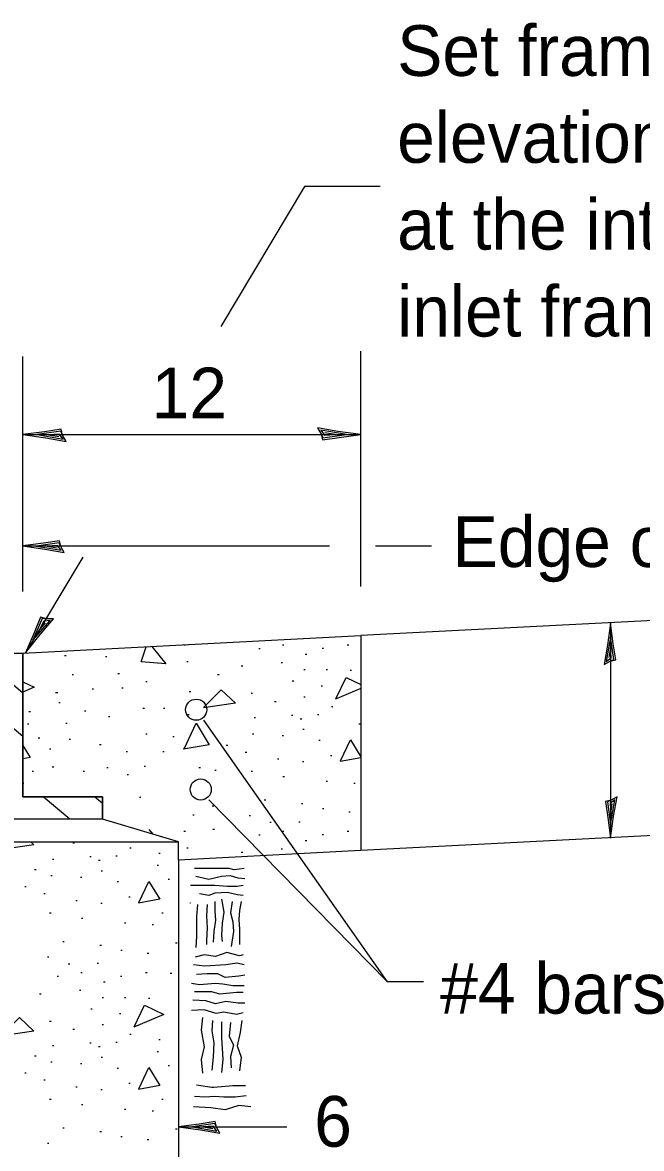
# Model space of a CAD drawing. Extents: x 0 to 2.83, y -0.14 to 1.83.
# Drawn here: x 2.3003 to 2.4428, y 0.9303 to 1.1895 of the extents above; entities that cross this region are included whole.
import ezdxf

# ---------------------------------------------------------------- set-up
doc = ezdxf.new("R2010")
doc.units = 0
for name, color, linetype in [('RD_Pr_Roadway_Dimensions', 7, 'Continuous'), ('RD_Pr_Roadway_Notes', 7, 'Continuous'), ('SH_General_Details', 7, 'Continuous')]:
    doc.layers.add(name, color=color, linetype=linetype)

msp = doc.modelspace()

# ---------------------------------------------------------------- linework, layer by layer
at = {"layer": 'RD_Pr_Roadway_Dimensions'}
for p, q in [((2.30039, 1.05854), (2.30039, 1.11262)), ((2.37826, 1.05971), (2.37826, 1.1139)), ((2.30039, 1.09467), (2.37826, 1.09467)), ((2.43572, 1.05128), (2.43572, 1.00173)), ((2.33626, 0.93534), (2.36121, 0.93534))]:
    msp.add_line(p, q, dxfattribs=at)
for points in [[(2.30957, 1.09453), (2.30926, 1.0959), (2.30538, 1.09531), (2.30039, 1.09467), (2.30572, 1.09393), (2.31039, 1.09311), (2.30957, 1.09453), (2.30916, 1.09544), (2.30374, 1.09466), (2.30967, 1.09362), (2.30879, 1.09478), (2.3063, 1.09463), (2.3087, 1.09426)], [(2.36908, 1.0948), (2.36938, 1.09343), (2.37327, 1.09402), (2.37826, 1.09467), (2.37293, 1.0954), (2.36826, 1.09622), (2.36908, 1.0948), (2.36949, 1.09389), (2.3749, 1.09467), (2.36898, 1.09571), (2.36986, 1.09455), (2.37234, 1.09471), (2.36995, 1.09507)], [(2.43559, 1.04251), (2.43689, 1.04281), (2.43633, 1.04651), (2.43571, 1.05128), (2.43502, 1.04619), (2.43423, 1.04173), (2.43559, 1.04251), (2.43645, 1.04291), (2.43571, 1.04807), (2.43472, 1.04242), (2.43583, 1.04326), (2.43568, 1.04564), (2.43533, 1.04335)], [(2.43584, 1.0105), (2.43454, 1.0102), (2.43511, 1.0065), (2.43572, 1.00173), (2.43641, 1.00682), (2.4372, 1.01128), (2.43584, 1.0105), (2.43498, 1.0101), (2.43572, 1.00494), (2.43671, 1.01059), (2.4356, 1.00975), (2.43575, 1.00737), (2.4361, 1.00966)], [(2.34502, 0.93521), (2.34472, 0.93652), (2.34103, 0.93595), (2.33626, 0.93534), (2.34134, 0.93464), (2.3458, 0.93386), (2.34502, 0.93521), (2.34463, 0.93607), (2.33946, 0.93533), (2.34511, 0.93434), (2.34427, 0.93545), (2.3419, 0.9353), (2.34418, 0.93495)]]:
    msp.add_lwpolyline(points, dxfattribs=at)
at = {"layer": 'RD_Pr_Roadway_Notes'}
for p, q in [((2.36529, 1.15182), (2.34599, 1.11957)), ((2.38266, 1.15182), (2.36529, 1.15182)), ((2.30039, 1.06903), (2.371, 1.06903)), ((2.38162, 1.06903), (2.39447, 1.06903)), ((2.3142, 1.06645), (2.30102, 1.04444)), ((2.38434, 0.96867), (2.34212, 1.02896)), ((2.38434, 0.96867), (2.3432, 1.01057)), ((2.39267, 0.96867), (2.38434, 0.96867))]:
    msp.add_line(p, q, dxfattribs=at)
for points in [[(2.30915, 1.0689), (2.30886, 1.07021), (2.30516, 1.06964), (2.30039, 1.06903), (2.30547, 1.06833), (2.30993, 1.06755), (2.30915, 1.0689), (2.30876, 1.06976), (2.30359, 1.06902), (2.30924, 1.06803), (2.30841, 1.06914), (2.30603, 1.06899), (2.30831, 1.06864)], [(2.30585, 1.05225), (2.30452, 1.05268), (2.30303, 1.04905), (2.30102, 1.04444), (2.30438, 1.04863), (2.30749, 1.05222), (2.30585, 1.05225), (2.30486, 1.05236), (2.30275, 1.04731), (2.30668, 1.05186), (2.30523, 1.05171), (2.30409, 1.04949), (2.30563, 1.05136)]]:
    msp.add_lwpolyline(points, dxfattribs=at)
at = {"layer": 'SH_General_Details'}
for p, q in [((2.52316, 1.05586), (2.37826, 1.04845)), ((2.30039, 1.04436), (2.37826, 1.04845)), ((2.37826, 1.04845), (2.37826, 0.9989)), ((2.33751, 1.0463), (2.33785, 1.0463)), ((2.35471, 1.04544), (2.35504, 1.04544)), ((2.36016, 1.0463), (2.36049, 1.0463)), ((2.3693, 1.04551), (2.36964, 1.04551)), ((2.37511, 1.0463), (2.37544, 1.0463)), ((2.29426, 1.04436), (2.30039, 1.04436)), ((2.30039, 1.04436), (2.30039, 1.01125)), ((2.30039, 1.01125), (2.30039, 1.04436)), ((2.31003, 1.04385), (2.31036, 1.04385)), ((2.31945, 1.04358), (2.31979, 1.04358)), ((2.33816, 1.04243), (2.33849, 1.04243)), ((2.35987, 1.04222), (2.3602, 1.04222)), ((2.36543, 1.04415), (2.36577, 1.04415)), ((2.31175, 1.03948), (2.31208, 1.03948)), ((2.32232, 1.03971), (2.32265, 1.03971)), ((2.3507, 1.04143), (2.35103, 1.04143)), ((2.36508, 1.04057), (2.36541, 1.04057)), ((2.37024, 1.04057), (2.37057, 1.04057)), ((2.37575, 1.04042), (2.37609, 1.04042)), ((2.3287, 1.03784), (2.32903, 1.03784)), ((2.34525, 1.03942), (2.34558, 1.03942)), ((2.36245, 1.03799), (2.36278, 1.03799)), ((2.30797, 1.0353), (2.30847, 1.0353)), ((2.31637, 1.03612), (2.31671, 1.03612)), ((2.32318, 1.03641), (2.32351, 1.03641)), ((2.33873, 1.03555), (2.33906, 1.03555)), ((2.35299, 1.03512), (2.35332, 1.03512)), ((2.36508, 1.03433), (2.36541, 1.03433)), ((2.36909, 1.03684), (2.36942, 1.03684)), ((2.30871, 1.03297), (2.30904, 1.03297)), ((2.35836, 1.03326), (2.3587, 1.03326)), ((2.37145, 1.03211), (2.37179, 1.03211)), ((2.30183, 1.03089), (2.30216, 1.03089)), ((2.31458, 1.03111), (2.31492, 1.03111)), ((2.3201, 1.02975), (2.32043, 1.02975)), ((2.32805, 1.03168), (2.32839, 1.03168)), ((2.33278, 1.03168), (2.33312, 1.03168)), ((2.33837, 1.03025), (2.33871, 1.03025)), ((2.35364, 1.02953), (2.35397, 1.02953)), ((2.36223, 1.03011), (2.36257, 1.03011)), ((2.36429, 1.02925), (2.36462, 1.02925)), ((2.36823, 1.03025), (2.36856, 1.03025)), ((2.30147, 1.02812), (2.3018, 1.02812)), ((2.31028, 1.02824), (2.31062, 1.02824)), ((2.36486, 1.02683), (2.36519, 1.02683)), ((2.37776, 1.02812), (2.37809, 1.02812)), ((2.30398, 1.0249), (2.30431, 1.0249)), ((2.31107, 1.02454), (2.3114, 1.02454)), ((2.3287, 1.02576), (2.32903, 1.02576)), ((2.33493, 1.02519), (2.33527, 1.02519)), ((2.35328, 1.02576), (2.35361, 1.02576)), ((2.36008, 1.0254), (2.36042, 1.0254)), ((2.36852, 1.02433), (2.36885, 1.02433)), ((2.30656, 1.02232), (2.30689, 1.02232)), ((2.31809, 1.02332), (2.31843, 1.02332)), ((2.32418, 1.02175), (2.32452, 1.02175)), ((2.33264, 1.02175), (2.33297, 1.02175)), ((2.34726, 1.02318), (2.34759, 1.02318)), ((2.35163, 1.0216), (2.35196, 1.0216)), ((2.35901, 1.02003), (2.35934, 1.02003)), ((2.36479, 1.01938), (2.36512, 1.01938)), ((2.37124, 1.02082), (2.37157, 1.02082)), ((2.30254, 1.01716), (2.30288, 1.01716)), ((2.3072, 1.01816), (2.30754, 1.01816)), ((2.3143, 1.01716), (2.31463, 1.01716)), ((2.31974, 1.01802), (2.32008, 1.01802)), ((2.3244, 1.01644), (2.32473, 1.01644)), ((2.32834, 1.01831), (2.32867, 1.01831)), ((2.34095, 1.01802), (2.34129, 1.01802)), ((2.34461, 1.01745), (2.34494, 1.01745)), ((2.35299, 1.01716), (2.35332, 1.01716)), ((2.3603, 1.01594), (2.36063, 1.01594)), ((2.37024, 1.01487), (2.37057, 1.01487)), ((2.37661, 1.01444), (2.37695, 1.01444)), ((2.30039, 1.01125), (2.31879, 1.01125)), ((2.31879, 1.01125), (2.30039, 1.01125)), ((2.31879, 1.01125), (2.31879, 1.0061)), ((2.31879, 1.0061), (2.31879, 1.01125)), ((2.32727, 1.01121), (2.3276, 1.01121)), ((2.34403, 1.00921), (2.34437, 1.00921)), ((2.356, 1.01057), (2.35633, 1.01057)), ((2.36457, 1.00971), (2.36491, 1.00971)), ((2.36938, 1.00856), (2.36971, 1.00856)), ((2.31879, 1.0061), (2.29426, 1.0061)), ((2.33626, 1.00095), (2.31879, 1.0061)), ((2.33952, 1.00713), (2.33985, 1.00713)), ((2.35249, 1.00699), (2.35282, 1.00699)), ((2.37547, 1.00785), (2.3758, 1.00785)), ((2.52685, 1.00652), (2.37826, 0.9989)), ((2.33751, 1.0034), (2.33785, 1.0034)), ((2.34418, 1.00383), (2.34451, 1.00383)), ((2.35729, 1.00541), (2.35762, 1.00541)), ((2.36016, 1.0034), (2.36049, 1.0034)), ((2.36395, 1.00555), (2.36429, 1.00555)), ((2.37511, 1.0034), (2.37544, 1.0034)), ((2.29426, 1.00095), (2.33626, 1.00095)), ((2.31195, 1.00068), (2.31228, 1.00068)), ((2.33626, 0.99671), (2.33626, 1.00095)), ((2.35471, 1.00254), (2.35504, 1.00254)), ((2.36543, 1.00125), (2.36577, 1.00125)), ((2.3693, 1.00261), (2.36964, 1.00261)), ((2.32504, 0.99953), (2.32537, 0.99953)), ((2.3317, 0.99831), (2.33204, 0.99831)), ((2.37826, 0.9989), (2.33626, 0.99671)), ((2.33816, 0.99953), (2.33849, 0.99953)), ((2.3507, 0.99853), (2.35103, 0.99853)), ((2.35987, 0.99932), (2.3602, 0.99932)), ((2.30722, 0.99695), (2.30756, 0.99695)), ((2.31582, 0.99753), (2.31615, 0.99753)), ((2.31787, 0.99667), (2.31821, 0.99667)), ((2.32182, 0.99767), (2.32215, 0.99767)), ((2.33135, 0.99554), (2.33168, 0.99554)), ((2.33626, 0.99671), (2.33626, 0.82964)), ((2.30314, 0.99454), (2.30347, 0.99454)), ((2.30686, 0.99318), (2.3072, 0.99318)), ((2.31367, 0.99282), (2.314, 0.99282)), ((2.31845, 0.99425), (2.31878, 0.99425)), ((2.30084, 0.9906), (2.30118, 0.9906)), ((2.3221, 0.99175), (2.32244, 0.99175)), ((2.33385, 0.99232), (2.33419, 0.99232)), ((2.30522, 0.98902), (2.30555, 0.98902)), ((2.32482, 0.98824), (2.32516, 0.98824)), ((2.3126, 0.98745), (2.31293, 0.98745)), ((2.31838, 0.9868), (2.31871, 0.9868)), ((2.30658, 0.98458), (2.30691, 0.98458)), ((2.31389, 0.98336), (2.31422, 0.98336)), ((2.33242, 0.98458), (2.33275, 0.98458)), ((2.32382, 0.98229), (2.32416, 0.98229)), ((2.3302, 0.98186), (2.33053, 0.98186)), ((2.30959, 0.97799), (2.30992, 0.97799)), ((2.33557, 0.9777), (2.33591, 0.9777)), ((2.31816, 0.97713), (2.31849, 0.97713)), ((2.32296, 0.97598), (2.3233, 0.97598)), ((2.32905, 0.97527), (2.32939, 0.97527)), ((2.30608, 0.97441), (2.30641, 0.97441)), ((2.31088, 0.97283), (2.31121, 0.97283)), ((2.31754, 0.97297), (2.31787, 0.97297)), ((2.3083, 0.96996), (2.30863, 0.96996)), ((2.31374, 0.97082), (2.31408, 0.97082)), ((2.32289, 0.97003), (2.32322, 0.97003)), ((2.32869, 0.97082), (2.32903, 0.97082)), ((2.33436, 0.97068), (2.33469, 0.97068)), ((2.31902, 0.96867), (2.31935, 0.96867)), ((2.30428, 0.96595), (2.30462, 0.96595)), ((2.31346, 0.96674), (2.31379, 0.96674)), ((2.31866, 0.96509), (2.319, 0.96509)), ((2.32382, 0.96509), (2.32416, 0.96509)), ((2.32934, 0.96495), (2.32967, 0.96495)), ((2.31604, 0.96251), (2.31637, 0.96251)), ((2.30658, 0.95964), (2.30691, 0.95964)), ((2.32268, 0.96136), (2.32301, 0.96136)), ((2.31195, 0.95778), (2.31228, 0.95778)), ((2.31866, 0.95886), (2.319, 0.95886)), ((2.32504, 0.95664), (2.32537, 0.95664)), ((2.30722, 0.95406), (2.30756, 0.95406)), ((2.31582, 0.95463), (2.31615, 0.95463)), ((2.32182, 0.95477), (2.32215, 0.95477)), ((2.3317, 0.95542), (2.33204, 0.95542)), ((2.30314, 0.95164), (2.30347, 0.95164)), ((2.31787, 0.95377), (2.31821, 0.95377)), ((2.31845, 0.95136), (2.31878, 0.95136)), ((2.33135, 0.95265), (2.33168, 0.95265)), ((2.30686, 0.95028), (2.3072, 0.95028)), ((2.31367, 0.94992), (2.314, 0.94992)), ((2.3221, 0.94885), (2.32244, 0.94885)), ((2.33385, 0.94942), (2.33419, 0.94942)), ((2.30084, 0.9477), (2.30118, 0.9477)), ((2.30522, 0.94613), (2.30555, 0.94613)), ((2.3126, 0.94455), (2.31293, 0.94455)), ((2.31838, 0.94391), (2.31871, 0.94391)), ((2.32482, 0.94534), (2.32516, 0.94534)), ((2.30658, 0.94168), (2.30691, 0.94168)), ((2.33242, 0.94168), (2.33275, 0.94168)), ((2.31389, 0.94047), (2.31422, 0.94047)), ((2.32382, 0.93939), (2.32416, 0.93939)), ((2.3302, 0.93896), (2.33053, 0.93896)), ((2.30959, 0.93509), (2.30992, 0.93509)), ((2.31816, 0.93423), (2.31849, 0.93423)), ((2.33557, 0.93481), (2.33591, 0.93481)), ((2.30608, 0.93151), (2.30641, 0.93151)), ((2.32296, 0.93309), (2.3233, 0.93309)), ((2.32905, 0.93237), (2.32939, 0.93237))]:
    msp.add_line(p, q, dxfattribs=at)
for points in [[(2.32769, 1.04235), (2.32882, 1.04585)], [(2.33008, 1.04592), (2.33337, 1.04193)], [(2.33337, 1.04193), (2.32769, 1.04235)], [(2.30039, 1.03518), (2.29426, 1.04033)], [(2.30042, 1.03774), (2.30302, 1.03651)], [(2.37244, 1.03383), (2.37486, 1.03876)], [(2.37486, 1.03876), (2.37826, 1.03716)], [(2.30302, 1.03651), (2.30042, 1.0354)], [(2.34205, 1.03192), (2.34605, 1.03592), (2.34939, 1.03283), (2.34198, 1.03175)], [(2.37826, 1.03623), (2.37239, 1.03373)], [(2.30039, 1.02516), (2.29182, 1.03236)], [(2.37812, 1.03089), (2.37826, 1.03089)], [(2.33763, 1.02248), (2.3403, 1.02824), (2.3433, 1.02323), (2.33729, 1.02223)], [(2.37352, 1.01956), (2.37586, 1.0244)], [(2.37586, 1.0244), (2.37826, 1.02049)], [(2.30039, 1.02307), (2.30207, 1.02031)], [(2.30207, 1.02031), (2.30039, 1.02)], [(2.37826, 1.02029), (2.37348, 1.01939)], [(2.30039, 1.01444), (2.30066, 1.01444)], [(2.31123, 1.0061), (2.30509, 1.01125)], [(2.31879, 1.00977), (2.31694, 1.01125)], [(2.32945, 1.00379), (2.33035, 1.00269)], [(2.30223, 1.00095), (2.30298, 1.00025)], [(2.30298, 1.00025), (2.29556, 0.99917)], [(2.35134, 0.99481), (2.34909, 0.99447), (2.34788, 0.99481), (2.34597, 0.99481), (2.34233, 0.99481), (2.33991, 0.99481)], [(2.35152, 0.99239), (2.34996, 0.99256), (2.34822, 0.99308), (2.34614, 0.99291), (2.3432, 0.99221), (2.34025, 0.99291)], [(2.32711, 0.98698), (2.32945, 0.99182), (2.33195, 0.98773), (2.32707, 0.98681)], [(2.35117, 0.99083), (2.34978, 0.99065), (2.34753, 0.99065), (2.34458, 0.99083), (2.34147, 0.99083), (2.33904, 0.99083)], [(2.35117, 0.98858), (2.34978, 0.98875), (2.34753, 0.98927), (2.34458, 0.98909), (2.3432, 0.98858), (2.34112, 0.98892)], [(2.34614, 0.98771), (2.34666, 0.98476), (2.34632, 0.98216), (2.34614, 0.97939), (2.34632, 0.97801)], [(2.33887, 0.98684), (2.33904, 0.98687)], [(2.3406, 0.9865), (2.34043, 0.98372), (2.34043, 0.98216), (2.34043, 0.97922), (2.34025, 0.97662)], [(2.34285, 0.9865), (2.34268, 0.9839), (2.34285, 0.98112), (2.34268, 0.97818), (2.34268, 0.97731)], [(2.34458, 0.98719), (2.34458, 0.98494), (2.34476, 0.98286), (2.34441, 0.98026), (2.34424, 0.97783)], [(2.34857, 0.98719), (2.34822, 0.98459), (2.34874, 0.98251), (2.34892, 0.98026), (2.3484, 0.97679)], [(2.35065, 0.98719), (2.3503, 0.98511), (2.35013, 0.98303), (2.3503, 0.98078), (2.3503, 0.97731)], [(2.35117, 0.97489), (2.3503, 0.97471), (2.34736, 0.97541), (2.34476, 0.97454), (2.34216, 0.97489), (2.34008, 0.97437)], [(2.35134, 0.97263), (2.34978, 0.97298), (2.34718, 0.97263), (2.34233, 0.97229), (2.33973, 0.97263)], [(2.35152, 0.97021), (2.35013, 0.97003), (2.34701, 0.96969), (2.34528, 0.97055), (2.34285, 0.97055), (2.34043, 0.97038)], [(2.35134, 0.96778), (2.34874, 0.96778), (2.34649, 0.96813), (2.34476, 0.9683), (2.34112, 0.96796), (2.33921, 0.9683)], [(2.35152, 0.9638), (2.34996, 0.9638), (2.34718, 0.96414), (2.34476, 0.96362), (2.34251, 0.96432), (2.33956, 0.96449)], [(2.35117, 0.96622), (2.34961, 0.96622), (2.3458, 0.96588), (2.34389, 0.9664), (2.33991, 0.9664)], [(2.32603, 0.95836), (2.32845, 0.96328), (2.33287, 0.9612), (2.32597, 0.95826)], [(2.35117, 0.96154), (2.34961, 0.9612), (2.34666, 0.96172), (2.34493, 0.96137), (2.34216, 0.96224), (2.33921, 0.96206)], [(2.29563, 0.95644), (2.29964, 0.96044), (2.30298, 0.95736), (2.29556, 0.95627)], [(2.34181, 0.9605), (2.34147, 0.95756), (2.34216, 0.95375), (2.34147, 0.9508), (2.34181, 0.94768)], [(2.34406, 0.95981), (2.34389, 0.95739), (2.34441, 0.95461), (2.34424, 0.95132), (2.34389, 0.94837)], [(2.34614, 0.95946), (2.34614, 0.95583), (2.34632, 0.9534), (2.34649, 0.9508), (2.34614, 0.94785)], [(2.34822, 0.95929), (2.34788, 0.95617), (2.34892, 0.95409), (2.34822, 0.95149), (2.3484, 0.94889)], [(2.35082, 0.95981), (2.35048, 0.95704), (2.34978, 0.95392), (2.35065, 0.95132), (2.3503, 0.9482)], [(2.32711, 0.94409), (2.32945, 0.94893), (2.33195, 0.94484), (2.32707, 0.94391)], [(2.35169, 0.94474), (2.35065, 0.94474), (2.34874, 0.94474), (2.34441, 0.94439), (2.34389, 0.94439), (2.34043, 0.94491)], [(2.35186, 0.94248), (2.34926, 0.94214), (2.34666, 0.94214), (2.34458, 0.94231), (2.34233, 0.94214), (2.33991, 0.94231)], [(2.3529, 0.93988), (2.35013, 0.94023), (2.34701, 0.93919), (2.34372, 0.93971), (2.33973, 0.93988)]]:
    msp.add_lwpolyline(points, dxfattribs=at)
for centre in [(2.34033, 1.03134), (2.34137, 1.01297)]:
    msp.add_circle(centre, 0.00243, dxfattribs=at)

# ---------------------------------------------------------------- texts
at = {"layer": 'RD_Pr_Roadway_Dimensions'}
for s, height, p in [('12', 0.011667, (2.33007, 1.09842)), ('6', 0.01167, (2.36749, 0.93073))]:
    msp.add_text(s, height=height, dxfattribs=at).set_placement(p)
at = {"layer": 'RD_Pr_Roadway_Notes'}
for s, height, p in [('Set frame level and at', 0.0116667, (2.38659, 1.17725)), ('elevation of edge of pavement', 0.0116667, (2.38659, 1.15725)), ('at the intersection of ', 0.0116667, (2.38659, 1.13725)), ('inlet frame.', 0.0116667, (2.38659, 1.11725)), ('Edge of pavement', 0.0116667, (2.39935, 1.0642)), ('#4 bars', 0.011667, (2.39649, 0.96136))]:
    msp.add_text(s, height=height, dxfattribs=at).set_placement(p)

doc.saveas('drawing.dxf')
